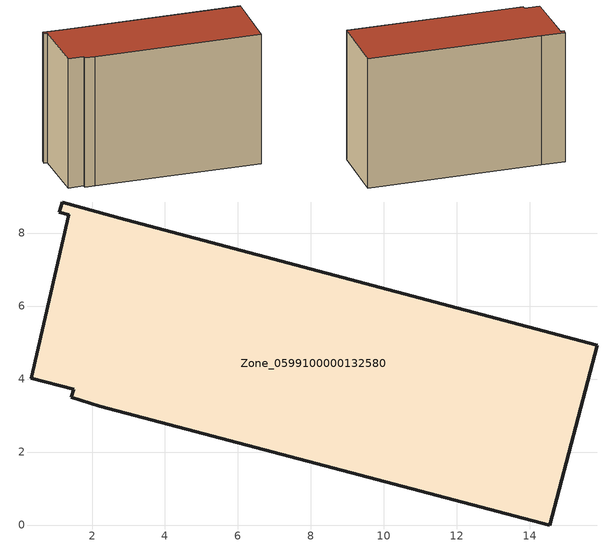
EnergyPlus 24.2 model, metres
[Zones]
Zone_0599100000132580
 floor ground (C_G): 1.5,3.73 0.34,4.02 1.36,8.5 1.1,8.57 1.18,8.85 2.92,8.36 15.84,4.93 14.54,0 2.21,3.26 1.43,3.5 z0
 wall outside (C_F): 2.92,8.36 1.18,8.85 1.1,8.57 1.36,8.5 0.34,4.02 1.5,3.73 1.43,3.5 2.21,3.26 14.54,0 15.84,4.93 2.92,8.36 z0:10.5
 roof outside (C_R): 1.43,3.5 2.21,3.26 14.54,0 15.84,4.93 2.92,8.36 1.18,8.85 1.1,8.57 1.36,8.5 0.34,4.02 1.5,3.73 z10.5
[BUILDING]
Pand.0599100000132580: North Axis=0; Terrain=City; Loads Convergence Tolerance Value=0.04; Temperature Convergence Tolerance Value=0.4; Solar Distribution=FullExterior; Maximum Number of Warmup Days=25; Minimum Number of Warmup Days=1
[Site:Location]
Rotterdam.The.Hague.AP_ZH_NLD Design_Conditions: Latitude=51.96; Longitude=4.45; Time Zone=1; Elevation=-4.5
[SITE:GROUNDTEMPERATURE:BUILDINGSURFACE]
18, 18, 18, 18, 18, 18, 18, 18, 18, 18, 18, 18
[MATERIAL] Thermal Absorptance=0.9; Solar Absorptance=0.7; Visible Absorptance=0.7
Name | Roughness | Thickness | Conductivity | Density | Specific Heat
G.TI.1946 | MediumSmooth | 0.15 | 1 | 540 | 1210
F.TI.1946 | Rough | 0.3 | 0.857143 | 1920 | 840
R.TI.1946 | MediumRough | 0.2 | 0.1 | 1500 | 1000
[CONSTRUCTION]
C_G: G.TI.1946
C_F: F.TI.1946
C_R: R.TI.1946
[ZONE]
Zone_0599100000132580: Type=1; Multiplier=1; Ceiling Height=Autocalculate; Volume=Autocalculate; Floor Area=autocalculate; Part of Total Floor Area=Yes
[ZONEINFILTRATION:DESIGNFLOWRATE]
Infil_Zone_0599100000132580: Zone or ZoneList or Space or SpaceList=Zone_0599100000132580; Schedule=AlwaysOn; Design Flow Rate Calculation Method=Flow/Area; Flow Rate per Floor Area=0.003; Constant Term Coefficient=1; Temperature Term Coefficient=0; Velocity Term Coefficient=0; Velocity Squared Term Coefficient=0
[HVACTEMPLATE:ZONE:IDEALLOADSAIRSYSTEM]
Zone_0599100000132580: Maximum Heating Supply Air Temperature=50; Minimum Cooling Supply Air Temperature=13; Maximum Heating Supply Air Humidity Ratio=0.0156; Minimum Cooling Supply Air Humidity Ratio=0.0077; Heating Limit=NoLimit; Cooling Limit=NoLimit; Dehumidification Control Type=ConstantSensibleHeatRatio; Cooling Sensible Heat Ratio=0.7; Dehumidification Setpoint=60; Humidification Control Type=None; Humidification Setpoint=30; Outdoor Air Method=None; Outdoor Air Flow Rate per Person=0.00944; Outdoor Air Flow Rate per Zone Floor Area=0; Outdoor Air Flow Rate per Zone=0; Demand Controlled Ventilation Type=None; Outdoor Air Economizer Type=NoEconomizer; Heat Recovery Type=None; Sensible Heat Recovery Effectiveness=0.7; Latent Heat Recovery Effectiveness=0.65
[ZONECONTROL:THERMOSTAT]
ThermostatControl_Zone_0599100000132580: Zone or ZoneList=Zone_0599100000132580; Control Type Schedule=DualSetpointControlType; Control 1=Thermostat_Zone_0599100000132580; Temperature Difference Between Cutout And Setpoint=0
[THERMOSTATSETPOINT:DUALSETPOINT]
Thermostat_Zone_0599100000132580: Heating Setpoint Temperature Schedule=HeatingSetpoint_Zone_0599100000132580; Cooling Setpoint Temperature Schedule=CoolingSetpoint_Zone_0599100000132580
[SCHEDULE:COMPACT]
HeatingSetpoint_Zone_0599100000132580: Through: 12/31, For: AllDays, Until: 24:00, 21
CoolingSetpoint_Zone_0599100000132580: Through: 12/31, For: AllDays, Until: 24:00, 24
DualSetpointControlType: Through: 12/31, For: AllDays, Until: 24:00, 4
AlwaysOn: Through: 12/31, For: AllDays, Until: 24:00, 1
